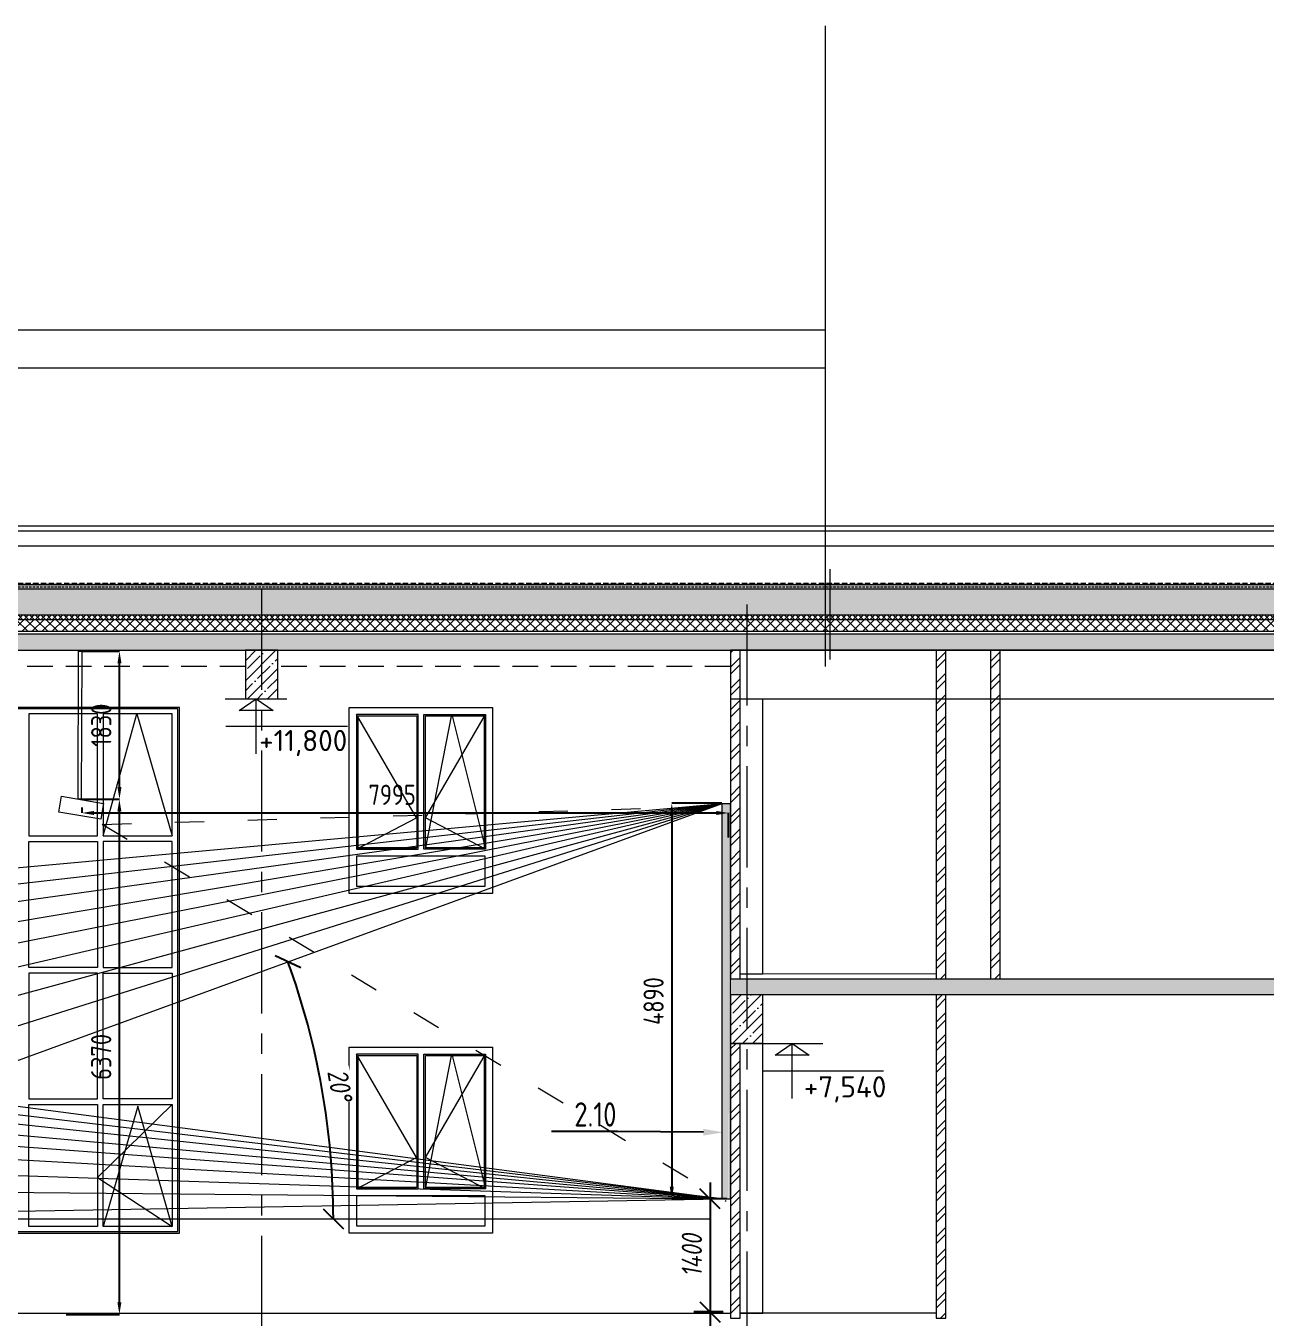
# Model space of a CAD drawing. Header units: millimetres. Extents: x 304092 to 9387535, y -16707 to 344175.
# Drawn here: x 523392 to 538730, y 161274 to 177255 of the extents above; entities that cross this region are included whole.
import ezdxf
from ezdxf import colors
from ezdxf.entities.mleader import LeaderData, LeaderLine
from ezdxf.math import Vec2, Vec3

# ---------------------------------------------------------------- set-up
doc = ezdxf.new("R2010")
doc.units = ezdxf.units.MM
for name, pattern in [('ACAD_ISO03W100', [30, 12, -18]), ('ADSK_Штрих_ш3 п1_5', [4.5, 3, -1.5]), ('CENTER', [2, 1.25, -0.25, 0.25, -0.25]), ('DASHED', [19.05, 12.7, -6.35]), ('HIDDEN2', [4.7625, 3.175, -1.5875])]:
    doc.linetypes.add(name, pattern=pattern)
for name, color, linetype, lineweight in [('24_Фасад_разрез_тонкая', 7, 'Continuous', 9), ('АР_Выноски АПР', 5, 'Continuous', 5), ('АР_Окна', 4, 'Continuous', 9), ('АР_Оси', 7, 'Continuous', 25), ('АР_Отметки', 7, 'Continuous', 5), ('АР_Штриховка', 252, 'Continuous', 0), ('СТЕНЫ кирпич ЛИДЕР', 250, 'Continuous', 15), ('Штриховка', 7, 'Continuous', 5), ('Штриховка в сечении', 7, 'Continuous', 18)]:
    doc.layers.add(name, color=color, linetype=linetype, lineweight=lineweight)
for name, color, linetype in [('EI_DIMS_DETAIL', 7, 'Continuous'), ('PDF _0', 7, 'Continuous'), ('АР_Перегородки кирпич', 34, 'Continuous')]:
    doc.layers.add(name, color=color, linetype=linetype)
doc.layers.add('АР_лестницы', color=7, linetype='Continuous', lineweight=15, true_color=0xff24ff)
doc.styles.add('PDF ISOCPEUR', font='isocpeur.ttf')
doc.styles.get("Standard").update_dxf_attribs({"font": 'GOST.TTF'})
doc.styles.add('ГОСТ 2.304', font='CS_Gost2304.shx', dxfattribs={"oblique": 10})
doc.dimstyles.get("Standard").update_dxf_attribs({"dimtxt": 250, "dimasz": 150, "dimexe": 0.18, "dimexo": 0.0625, "dimgap": 100, "dimtad": 1, "dimdec": 0, "dimrnd": 5, "dimzin": 0, "dimdsep": 46, "dimtxsty": 'Standard', "dimcen": 0.09, "dimadec": 0, "dimazin": 0, "dimtfac": 1, "dimtdec": 0, "dimtofl": 0, "dimtmove": 0, "dimatfit": 3, "dimfxl": 1, "dimtolj": 1, "dimtzin": 0, "dimarcsym": 0})
doc.dimstyles.new('СПДС', dxfattribs={"dimscale": 100, "dimtxt": 2.5, "dimasz": 2.5, "dimexe": 2, "dimexo": 0.625, "dimgap": 1, "dimtad": 1, "dimdec": 0, "dimrnd": 5, "dimtxsty": 'ГОСТ 2.304', "dimblk": 'OBLIQUE', "dimblk1": 'OBLIQUE', "dimblk2": 'OBLIQUE', "dimcen": 2.5, "dimdle": 2, "dimadec": 0, "dimazin": 2, "dimtfac": 0.75, "dimtdec": 4, "dimtmove": 1, "dimatfit": 3, "dimfxl": 1, "dimtfill": 1, "dimtolj": 1, "dimarcsym": 1})
pattern_1 = [(45, (66643.46, -131420.6), (-123.743687, 123.743687), []), (45, (66767.2, -131420.6), (-123.743687, 123.743687), [218.75, -43.75, 0, -43.75])]

# ---------------------------------------------------------------- blocks, each defined once
blk = doc.blocks.new('A$Cd8d14d9d')
at = {"lineweight": 9, "ltscale": 150}
for p, q in [((0, 682), (0, 0)), ((-372, 341), (1132, 341)), ((-380, 0), (380, 0))]:
    blk.add_line(p, q, dxfattribs=at)
blk.add_lwpolyline([(0, 0), (210, 147), (-210, 147), (0, 0)], dxfattribs=at)
blk = doc.blocks.new('_Oblique')
at = {"color": 0, "linetype": 'ByBlock', "lineweight": -2}
blk.add_line((-0.5, -0.5), (0.5, 0.5), dxfattribs=at)
blk = doc.blocks.new('*D74')
at = {"layer": 'Defpoints', "color": 0, "lineweight": 9, "ltscale": 100, "transparency": 16777216}
for p in [(532004, 167637), (527132, 163580), (517925, 162502, -1900), (517926, 162502, -1900), (531849, 162502)]:
    blk.add_point(p, dxfattribs=at)
at = {"layer": 'EI_DIMS_DETAIL', "color": 0, "lineweight": -2, "ltscale": 100, "transparency": 16777216}
blk.add_arc((517924, 162502), 9271, 0, 20.0369, dxfattribs=at)
at = {"layer": 'EI_DIMS_DETAIL', "color": 0, "lineweight": -2, "ltscale": 100, "transparency": 16777216, "xscale": 250, "yscale": 250, "zscale": 250}
for p, rotation in [((526634, 165679), 110.0368839737854), ((527195, 162502), 270)]:
    blk.add_blockref('_Oblique', p, dxfattribs=dict(at, rotation=rotation))
at = {"layer": 'EI_DIMS_DETAIL', "color": 0, "lineweight": 9, "ltscale": 100, "transparency": 16777216, "insert": (527275, 164154), "char_height": 250, "attachment_point": 5, "rotation": 280.0184, "style": 'ГОСТ 2.304', "bg_fill": 3, "box_fill_scale": 1.1, "bg_fill_color": 256, "bg_fill_true_color": 13158600, "bg_fill_transparency": 0}
blk.add_mtext('\\A1;20°', dxfattribs=at)
blk = doc.blocks.new('*D73')
at = {"layer": 'Defpoints', "color": 0, "lineweight": 9, "transparency": 16777216}
for p in [(532001, 167642, 950), (531380, 162749), (532001, 162749, 950)]:
    blk.add_point(p, dxfattribs=at)
at = {"layer": 'EI_DIMS_DETAIL', "color": 0, "lineweight": -2, "transparency": 16777216}
for p, q in [((532001, 167642), (531380, 167642)), ((531380, 167492), (531380, 162899)), ((532001, 162749), (531380, 162749))]:
    blk.add_line(p, q, dxfattribs=at)
at = {"layer": 'EI_DIMS_DETAIL', "color": 0, "lineweight": 9, "transparency": 16777216}
for points in [[(531355, 167492), (531405, 167492), (531380, 167642)], [(531355, 162899), (531405, 162899), (531380, 162749)]]:
    blk.add_solid(points, dxfattribs=at)
at = {"layer": 'EI_DIMS_DETAIL', "color": 0, "lineweight": 9, "transparency": 16777216, "insert": (531155, 165195), "char_height": 250, "attachment_point": 5, "rotation": 90}
blk.add_mtext('\\A1;4890', dxfattribs=at)
blk = doc.blocks.new('*D75')
at = {"layer": 'Defpoints', "color": 0, "lineweight": 9, "ltscale": 100, "transparency": 16777216}
for p in [(532123, 162750, -950), (531853, 161351), (532078, 161351)]:
    blk.add_point(p, dxfattribs=at)
at = {"layer": 'EI_DIMS_DETAIL', "color": 0, "lineweight": -2, "ltscale": 100, "transparency": 16777216}
for p, q in [((531853, 162950), (531853, 161151)), ((532060, 162750), (531653, 162750)), ((532016, 161351), (531653, 161351))]:
    blk.add_line(p, q, dxfattribs=at)
at = {"layer": 'EI_DIMS_DETAIL', "color": 0, "lineweight": -2, "ltscale": 100, "transparency": 16777216, "xscale": 250, "yscale": 250, "zscale": 250}
for p, rotation in [((531853, 162750), 90), ((531853, 161351), 270)]:
    blk.add_blockref('_Oblique', p, dxfattribs=dict(at, rotation=rotation))
at = {"layer": 'EI_DIMS_DETAIL', "color": 0, "lineweight": 9, "ltscale": 100, "transparency": 16777216, "insert": (531628, 162051), "char_height": 250, "attachment_point": 5, "rotation": 90, "style": 'ГОСТ 2.304', "bg_fill": 3, "box_fill_scale": 1.1, "bg_fill_color": 256, "bg_fill_true_color": 13158600, "bg_fill_transparency": 0}
blk.add_mtext('\\A1;1400', dxfattribs=at)
blk = doc.blocks.new('*D80')
at = {"color": 0, "lineweight": -2, "transparency": 16777216}
for p, q in [((524084, 167589), (524084, 167521)), ((524234, 167521), (531931, 167521)), ((532081, 167216), (532081, 167521))]:
    blk.add_line(p, q, dxfattribs=at)
at = {"color": 0, "lineweight": 9, "transparency": 16777216}
for points in [[(524234, 167546), (524234, 167496), (524084, 167521)], [(531931, 167546), (531931, 167496), (532081, 167521)]]:
    blk.add_solid(points, dxfattribs=at)
at = {"layer": 'Defpoints', "color": 0, "lineweight": 9, "transparency": 16777216}
for p in [(524084, 167589, 0), (532081, 167521), (532081, 167215, 0)]:
    blk.add_point(p, dxfattribs=at)
at = {"color": 0, "lineweight": 9, "transparency": 16777216, "insert": (527922, 167746), "char_height": 250, "attachment_point": 5}
blk.add_mtext('\\A1;7995', dxfattribs=at)
blk = doc.blocks.new('*D81')
at = {"layer": 'Defpoints', "color": 0, "lineweight": 9, "transparency": 16777216}
for p in [(524083, 169521), (524550, 169521), (524082, 167692)]:
    blk.add_point(p, dxfattribs=at)
at = {"layer": 'EI_DIMS_DETAIL', "color": 0, "lineweight": -2, "transparency": 16777216}
for p, q in [((524083, 169521), (524550, 169521)), ((524550, 167842), (524550, 169371)), ((524082, 167692), (524550, 167692))]:
    blk.add_line(p, q, dxfattribs=at)
at = {"layer": 'EI_DIMS_DETAIL', "color": 0, "lineweight": 9, "transparency": 16777216}
for points in [[(524525, 169371), (524575, 169371), (524550, 169521)], [(524525, 167842), (524575, 167842), (524550, 167692)]]:
    blk.add_solid(points, dxfattribs=at)
at = {"layer": 'EI_DIMS_DETAIL', "color": 0, "lineweight": 9, "transparency": 16777216, "insert": (524325, 168607), "char_height": 250, "attachment_point": 5, "rotation": 90}
blk.add_mtext('\\A1;1830', dxfattribs=at)
blk = doc.blocks.new('*D79')
at = {"layer": 'Defpoints', "color": 0, "lineweight": 9, "transparency": 16777216}
for p in [(524076, 167690), (524549, 167690), (523891, 161321)]:
    blk.add_point(p, dxfattribs=at)
at = {"layer": 'EI_DIMS_DETAIL', "color": 0, "lineweight": -2, "transparency": 16777216}
for p, q in [((524076, 167690), (524549, 167690)), ((524549, 161471), (524549, 167540)), ((523891, 161321), (524549, 161321))]:
    blk.add_line(p, q, dxfattribs=at)
at = {"layer": 'EI_DIMS_DETAIL', "color": 0, "lineweight": 9, "transparency": 16777216}
for points in [[(524524, 167540), (524574, 167540), (524549, 167690)], [(524524, 161471), (524574, 161471), (524549, 161321)]]:
    blk.add_solid(points, dxfattribs=at)
at = {"layer": 'EI_DIMS_DETAIL', "color": 0, "lineweight": 9, "transparency": 16777216, "insert": (524324, 164505), "char_height": 250, "attachment_point": 5, "rotation": 90}
blk.add_mtext('\\A1;6370', dxfattribs=at)

msp = doc.modelspace()

# ---------------------------------------------------------------- hatches: boundary and pattern name
at = {"lineweight": 9, "ltscale": 100, "transparency": 33554687}
h = msp.add_hatch(dxfattribs=at)
h.set_pattern_fill('ANSI35', color=0, scale=700)
h.set_pattern_definition(pattern_1)
h.paths.add_polyline_path([(556567.1, 169734), (507752.1, 169733.9), (507752.2, 169534), (519852.3, 169533.9), (519908.2, 169534), (556567.1, 169534)])
h = msp.add_hatch(dxfattribs=at)
h.set_pattern_fill('ANSI35', color=0, scale=700)
h.set_pattern_definition(pattern_1)
h.paths.add_polyline_path([(526506.5, 169534), (526107.8, 169534), (526107.3, 168934), (526307.1, 168934), (526107.3, 168934), (526508.2, 168934)])
at = {"lineweight": 9, "ltscale": 40, "true_color": 0x383e42}
h = msp.add_hatch(dxfattribs=at)
h.set_pattern_fill('ANSI32', color=250, scale=500, angle=360)
h.set_pattern_definition([(45, (66643.46, -127757.98), (-132.58252, 132.58252), []), (45, (66731.85, -127757.98), (-132.58252, 132.58252), [])])
h.paths.add_polyline_path([(532227, 169534), (532227, 165472), (532107.1, 165472), (532107.1, 169534)])
h = msp.add_hatch(dxfattribs=at)
h.set_pattern_fill('ANSI32', color=250, scale=500, angle=360)
h.set_pattern_definition([(45, (69184.13, -127157.95), (-132.58252, 132.58252), []), (45, (69272.52, -127157.95), (-132.58252, 132.58252), [])])
h.paths.add_polyline_path([(534767.7, 169534), (534767.6, 165472), (534647.8, 165472), (534647.8, 169534)])
h = msp.add_hatch(dxfattribs=at)
h.set_pattern_fill('ANSI32', color=250, scale=500, angle=360)
h.set_pattern_definition([(45, (69857.6, -127157.94), (-132.58252, 132.58252), []), (45, (69946, -127157.94), (-132.58252, 132.58252), [])])
h.paths.add_polyline_path([(535441.2, 169534), (535441.1, 165472), (535321.2, 165472), (535321.3, 169534)])
at = {"lineweight": 9, "ltscale": 100, "transparency": 33554687}
h = msp.add_hatch(dxfattribs=at)
h.set_pattern_fill('ANSI35', color=0, scale=700)
h.set_pattern_definition([(45, (66643.46, -131419.96), (-123.743687, 123.743687), []), (45, (66767.2, -131419.96), (-123.743687, 123.743687), [218.75, -43.75, 0, -43.75])])
h.paths.add_polyline_path([(532107, 165472), (556157.1, 165472), (556157.1, 165272), (532107, 165272)])
h = msp.add_hatch(dxfattribs=at)
h.set_pattern_fill('ANSI35', color=0, scale=700)
h.set_pattern_definition([(45, (72643.6, -135682.58), (-123.743687, 123.743687), []), (45, (72767.34, -135682.58), (-123.743687, 123.743687), [218.75, -43.75, 0, -43.75])])
h.paths.add_polyline_path([(532506.6, 165272), (532108, 165272), (532107.5, 164672.1), (532307.3, 164672), (532107.4, 164672), (532508.3, 164672)])
at = {"lineweight": 9, "ltscale": 40, "true_color": 0x383e42}
h = msp.add_hatch(dxfattribs=at)
h.set_pattern_fill('ANSI32', color=250, scale=500, angle=360)
h.set_pattern_definition([(45, (69184.13, -131355.95), (-132.58252, 132.58252), []), (45, (69272.52, -131355.95), (-132.58252, 132.58252), [])])
h.paths.add_polyline_path([(534767.6, 165272), (534767.6, 161274), (534647.8, 161274), (534647.8, 165272)])
h = msp.add_hatch(dxfattribs=at)
h.set_pattern_fill('ANSI32', color=250, scale=500, angle=360)
h.set_pattern_definition([(45, (66643.46, -131419.96), (-132.58252, 132.58252), []), (45, (66731.85, -131419.96), (-132.58252, 132.58252), [])])
h.paths.add_polyline_path([(532227, 164672), (532227, 161274), (532107.1, 161274), (532107.1, 164672)])
at = {"layer": 'Штриховка', "lineweight": 9, "transparency": 33554636}
h = msp.add_hatch(dxfattribs=at)
h.set_pattern_fill('AR-SAND', color=256, scale=20)
h.set_pattern_definition([(37.5, (66643.462, -131419.96), (-1.2598672, 38.5364754), [0, -30.4, 0, -34, 0, -32.5]), (7.5, (66643.46, -131419.96), (35.395534, 56.4429213), [0, -16.4, 0, -27.4, 0, -10.5]), (327.5, (66618.862, -131419.96), (62.2828372, 0.113181), [0, -10, 0, -36, 0, -47]), (317.5, (66618.86, -131419.96), (60.122532, 17.5535113), [0, -5, 0, -23.6, 0, -27])])
h.paths.add_polyline_path([(556181.4, 170345.5), (556181.4, 170293.6), (508132.9, 170293.5), (508132.9, 170345.6)])
h = msp.add_hatch(dxfattribs=at)
h.set_pattern_fill('ANSI37', color=256, scale=400)
h.set_pattern_definition([(45, (372393.857, -131392.87), (-35.355339, 35.355339), []), (135, (372393.857, -131392.87), (-35.355339, -35.355339), [])])
h.paths.add_polyline_path([(556181.4, 169966), (556181.4, 169914), (508132.9, 169914), (508132.9, 169966)])
h = msp.add_hatch(dxfattribs=at)
h.set_pattern_fill('ANSI37', color=256, scale=700)
h.set_pattern_definition([(45, (66643.53, -131390.56), (-61.871843, 61.871843), []), (135, (66643.53, -131390.56), (-61.871843, -61.871843), [])])
h.paths.add_polyline_path([(556057.2, 169914), (508392.2, 169914), (508392.3, 169764.1), (519752.3, 169763.9), (519778.5, 169764), (556057.2, 169764)])
at = {"layer": 'Штриховка в сечении', "lineweight": 9, "ltscale": 2, "transparency": 33554636}
h = msp.add_hatch(dxfattribs=at)
h.set_pattern_fill('GRAVEL', color=256, scale=400)
h.set_pattern_definition([(228.0127875, (66931.462, -131020.605), (-3200, -3600), [53.8144, -5327.63522]), (184.9697407, (66895.462, -131060.605), (4800, 400), [92.3472, -9142.3699]), (132.510447, (66803.462, -131068.605), (4000, -4400), [65.1152, -6446.41304]), (267.273689, (66647.462, -131168.605), (400, 8000), [84.0952, -8325.42322]), (292.833654, (66643.462, -131252.605), (-2000, 4800), [82.462, -8163.74925]), (357.273689, (66675.462, -131328.605), (-8000, 400), [84.0952, -8325.42322]), (37.6942405, (66759.462, -131332.605), (-5200, -4000), [111.2116, -11009.93942]), (72.2553284, (66847.462, -131264.605), (2800, 8800), [104.9952, -10394.5286]), (121.4295656, (66879.462, -131164.605), (-3200, 5200), [84.38, -8353.62924]), (175.236358, (66835.462, -131092.605), (4400, -400), [96.3328, -4720.30503]), (222.3974378, (66739.462, -131084.605), (-4800, -4400), [124.5792, -12333.35]), (138.814075, (67043.46, -131172.605), (-2800, 2400), [42.5204, -4209.53793]), (171.4692344, (67011.462, -131144.605), (5200, -800), [80.8948, -8008.60457]), (225, (66931.46, -131132.6), (-4e-14, -400), [56.5684, -509.11702]), (203.19859, (66903.46, -131084.605), (2000, 800), [30.4632, -3015.84604]), (291.80141, (66875.46, -131096.605), (-400, 1200), [43.0812, -2110.98472]), (30.963757, (66891.46, -131136.605), (1200, 800), [69.9716, -2262.40916]), (161.56505, (66951.46, -131100.6), (800, -400), [50.5964, -1214.31466]), (16.3895403, (66643.462, -131096.605), (4000, 1200), [70.88, -7017.13806]), (70.346176, (66711.462, -131076.605), (-1600, -4400), [59.4644, -5886.9631]), (293.19859, (66951.46, -131020.605), (-800, 2000), [60.926, -2985.38324]), (343.6104597, (66975.462, -131076.605), (-4000, 1200), [70.88, -7017.13806]), (339.443955, (66643.46, -131344.605), (-2000, 800), [68.352, -3349.2495]), (294.7751406, (66707.462, -131368.605), (-2000, 4400), [57.2712, -5669.85723]), (66.80141, (66955.46, -131420.605), (800, 2000), [60.926, -2985.38324]), (17.3540246, (66979.462, -131364.605), (-5200, -1600), [67.0524, -6638.16945]), (69.443955, (66759.46, -131420.605), (-800, -2000), [34.176, -3383.4255]), (101.309932, (66931.46, -131420.605), (-400, 1600), [20.396, -2019.2118]), (165.963757, (66927.46, -131400.605), (1200, -400), [82.462, -1566.78025]), (186.009006, (66847.462, -131380.605), (4000, 400), [76.42, -7565.56927]), (303.690068, (66891.46, -131172.6), (-400, 800), [57.6888, -1384.5317]), (353.1572266, (66923.462, -131220.605), (6800, -800), [100.7176, -9971.02505]), (60.945396, (67023.46, -131232.605), (-1600, -2800), [41.1824, -4077.06966]), (90, (67043.46, -131196.6), (-400, 400), [24, -376]), (120.256437, (66839.462, -131368.605), (1600, -2800), [55.5696, -5501.408]), (48.0127875, (66811.462, -131320.605), (3200, 3600), [107.6288, -5273.82082]), (0, (66883.46, -131240.6), (400, 400), [104, -296]), (325.3048465, (66987.462, -131240.605), (4000, -2800), [63.2456, -6261.30972]), (254.054604, (67039.46, -131276.605), (-400, -1600), [58.2408, -2853.80316]), (207.6459754, (67023.462, -131332.605), (-7600, -4000), [94.826, -9387.78967]), (175.4260787, (66939.462, -131376.605), (-5200, 400), [100.3196, -9931.62936])])
h.paths.add_polyline_path([(556180.9, 170293.5), (508132.9, 170293.5), (508132.9, 169966), (519752.3, 169966), (519894.5, 169966), (556181.9, 169966)])

# ---------------------------------------------------------------- linework, layer by layer
at = {"lineweight": 9, "ltscale": 150}
msp.add_line((508132.9, 170345.5), (556181.4, 170345.5), dxfattribs=at)
at = {"linetype": 'ADSK_Штрих_ш3 п1_5', "lineweight": 9, "ltscale": 10}
msp.add_line((508132.9, 170315.6), (556181.4, 170315.6), dxfattribs=at)
at = {"color": 4, "lineweight": 9, "ltscale": 100}
for p, q in [((510031.3, 165640.5, -950), (532004, 167637)), ((511031.7, 165246.7, -950), (532004, 167637)), ((512024.6, 164863.7, -1900), (532004, 167637)), ((512999, 164460, -1900), (532004, 167637)), ((513999.3, 164077.8, -1900), (532004, 167637)), ((514988.9, 163698.5, -1900), (532004, 167637)), ((515986, 163280.1, -1900), (532004, 167637)), ((516955.7, 162889, -1900), (532004, 167637)), ((510031.3, 165640.5, -950), (532001.9, 162748.6)), ((532001.9, 162748.6), (511031.7, 165246.7, -950)), ((532001.9, 162748.6), (512024.6, 164863.7, -1860)), ((532001.9, 162748.6), (512999, 164460, -1900)), ((532001.9, 162748.6), (513997.4, 164079.6, -1860)), ((514990.8, 163698.5, -1860), (532001.9, 162748.6)), ((515986, 163280.1, -1860), (532001.9, 162748.6)), ((516955.7, 162889, -1900), (532001.9, 162748.6)), ((517926.5, 162502.1, -1900), (532001.9, 162748.6))]:
    msp.add_line(p, q, dxfattribs=at)
at = {"color": 12, "lineweight": 9, "ltscale": 100, "true_color": 0xe00000}
msp.add_line((517924.9, 162502.4, -1900), (532004, 167637), dxfattribs=at)
at = {"color": 1, "lineweight": 9, "ltscale": 100}
msp.add_line((517926.5, 162502.1, -1900), (531849.4, 162502.1), dxfattribs=at)
at = {"lineweight": 9, "ltscale": 100}
for points in [[(526107.3, 168934), (526507, 168934), (526507, 169534), (526107.3, 169534)], [(532107.2, 168934), (544507.2, 168934), (544507.2, 169534), (532107.2, 169534)], [(532001.2, 167636.5), (532101.2, 167636.5), (532101.2, 162746.5), (532001.2, 162746.5)], [(532107.4, 164672), (532507.1, 164672), (532507.1, 165272), (532107.4, 165272)]]:
    msp.add_lwpolyline(points, close=True, dxfattribs=at)
at = {"color": 3, "lineweight": 9, "ltscale": 150}
for points in [[(532107.2, 169334.3), (532107.1, 169334.3), (532107.2, 165533.7)], [(532227, 165533.7), (532507.2, 165533.7), (532507.2, 168934)], [(532227, 161333.7), (532507.1, 161333.7), (532507.3, 164672), (532107.3, 164672), (532107.1, 161333.7)]]:
    msp.add_lwpolyline(points, dxfattribs=at)
at = {"layer": '24_Фасад_разрез_тонкая', "linetype": 'DASHED', "lineweight": 9, "ltscale": 5}
msp.add_line((508243.9, 170361.8), (556076.3, 170361.8), dxfattribs=at)
at = {"layer": '24_Фасад_разрез_тонкая', "linetype": 'DASHED', "lineweight": 9, "ltscale": 7}
msp.add_line((508132.9, 170351.5), (556181.4, 170351.5), dxfattribs=at)
at = {"layer": '24_Фасад_разрез_тонкая', "lineweight": 9}
for points in [[(556181.4, 169966), (508132.9, 169966)], [(556058.2, 169765.1), (508392.3, 169764.1)]]:
    msp.add_lwpolyline(points, dxfattribs=at)
at = {"layer": 'АР_Выноски АПР', "lineweight": 9}
for p, q in [((533275.3, 177254.8), (533275.3, 169334.2)), ((520318.6, 173496.6), (533275.3, 173496.6)), ((520318.6, 173026.8), (533275.3, 173026.8))]:
    msp.add_line(p, q, dxfattribs=at)
msp.add_lwpolyline([(533340.2, 169417.7), (533340.2, 170535.7)], dxfattribs=at)
msp.add_lwpolyline([(533340.2, 169417.7), (533340.2, 170535.7)], dxfattribs=at)
at = {"layer": 'АР_лестницы', "color": 3, "linetype": 'HIDDEN2', "lineweight": 9, "ltscale": 100}
for p, q in [((526107.3, 169334.2), (520507, 169334.2)), ((532107.1, 169334.2), (526507, 169334.2))]:
    msp.add_line(p, q, dxfattribs=at)
at = {"layer": 'АР_Окна', "lineweight": 9, "ltscale": 150}
for points, elevation in [([(525292, 168826), (521492, 168826), (521492, 162326), (525292, 162326)], -0.2), ([(525272, 168807.5), (521512, 168807.5), (521512, 162346), (525272, 162346)], -0.2), ([(529163.7, 166526), (527392.2, 166526), (527392.2, 168826.8), (529163.7, 168826.8)], -1.2), ([(523427, 167237.1), (524279.5, 167237.1), (524279.5, 168747.5), (523427, 168747.5)], -0.2), ([(524349.5, 167237.1), (525202, 167237.1), (525202, 168747.5), (524349.5, 168747.5)], -0.2), ([(527481.1, 167074.4), (528243, 167074.4), (528243, 168738.8), (527481.1, 168738.8)], -1.2), ([(528226.9, 167089.3), (527501.1, 167090.4), (527501.1, 168721.8), (528226.9, 168721.8)], -1.2), ([(529074.8, 167074.4), (528312.9, 167074.4), (528312.9, 168738.8), (529074.8, 168738.8)], -1.2), ([(529058.7, 167089.3), (528332.9, 167090.4), (528332.9, 168721.8), (529058.7, 168721.8)], -1.2), ([(523427, 165611.7), (523427, 167167.1), (524279.5, 167167.1), (524279.5, 165611.7)], -0.2), ([(524349.5, 165611.7), (525199.8, 165611.7), (525199.8, 167167.1), (524349.5, 167167.1)], -0.2), ([(527482.2, 166614), (529073.7, 166614), (529073.7, 166985.4), (527482.2, 166985.4)], -1.2), ([(523427, 165541.7), (523427, 163986.4), (524279.5, 163986.4), (524279.5, 165541.7)], -0.2), ([(524349.5, 165541.7), (525202, 165541.7), (525202, 163986.4), (524349.5, 163986.4)], -0.2), ([(523427, 163916.4), (524279.5, 163916.4), (524279.5, 162406), (523427, 162406)], -0.2), ([(524349.5, 163916.4), (525202, 163916.4), (525202, 162406), (524349.5, 162406)], -0.2)]:
    msp.add_lwpolyline(points, close=True, dxfattribs=dict(at, elevation=elevation))
for points, elevation in [([(524349.5, 167237.1), (524765.8, 168747.5), (525202, 167237.1)], -0.2), ([(528223, 167074.4), (527964.6, 167074.4), (527481.1, 167074.4), (528223, 167461), (527481.1, 168738.8)], -1.2), ([(528332.9, 167074.4), (528661.4, 168738.8), (529074.8, 167074.4), (528332.9, 167461), (529074.8, 168738.8)], -1.2), ([(525202, 163916.4), (524279.5, 163015.2), (525202, 162406), (524775.8, 163896.4), (524349.5, 162406)], -0.2)]:
    msp.add_lwpolyline(points, dxfattribs=dict(at, elevation=elevation))
for points in [[(529163.7, 162326), (527392.2, 162326), (527392.2, 164626.8), (529163.7, 164626.8)], [(527481.1, 162874.4), (528243, 162874.4), (528243, 164538.8), (527481.1, 164538.8)], [(528226.9, 162889.3), (527501.1, 162890.4), (527501.1, 164521.8), (528226.9, 164521.8)], [(529074.8, 162874.4), (528312.9, 162874.4), (528312.9, 164538.8), (529074.8, 164538.8)], [(529058.7, 162889.3), (528332.9, 162890.4), (528332.9, 164521.8), (529058.7, 164521.8)], [(527482.2, 162414), (529073.7, 162414), (529073.7, 162785.4), (527482.2, 162785.4)]]:
    msp.add_lwpolyline(points, close=True, dxfattribs=at)
for points in [[(528223, 162874.4), (527964.6, 162874.4), (527481.1, 162874.4), (528223, 163261), (527481.1, 164538.8)], [(528332.9, 162874.4), (528661.4, 164538.8), (529074.8, 162874.4), (528332.9, 163261), (529074.8, 164538.8)]]:
    msp.add_lwpolyline(points, dxfattribs=at)
at = {"layer": 'АР_Оси', "color": 6, "linetype": 'CENTER', "lineweight": 9, "ltscale": 1000}
for p, q in [((526307.1, 170292.8), (526307.1, 151913.8)), ((532307.1, 170098.9), (532307.1, 151913.8))]:
    msp.add_line(p, q, dxfattribs=at)
at = {"layer": 'АР_Отметки', "color": 18, "lineweight": 9, "true_color": 0x000000}
msp.add_line((534647.7, 161334), (532227, 161334), dxfattribs=at)
at = {"layer": 'АР_Перегородки кирпич', "lineweight": 9, "ltscale": 100}
for points in [[(532107, 165472), (532227, 165472), (532227, 169534), (532107, 169534)], [(534647.7, 165472), (534767.7, 165472), (534767.7, 169534), (534647.7, 169534)], [(535321.2, 165472), (535441.2, 165472), (535441.2, 169534), (535321.2, 169534)], [(534647.7, 161274), (534767.7, 161274), (534767.7, 165272), (534647.7, 165272)], [(532107, 161274), (532227, 161274), (532227, 164672), (532107, 164672)]]:
    msp.add_lwpolyline(points, close=True, dxfattribs=at)
at = {"layer": 'СТЕНЫ кирпич ЛИДЕР', "lineweight": 9, "ltscale": 100}
for p, q in [((507572, 171073.9), (556747.3, 171073.9)), ((508418.1, 171009.1), (556043.3, 171009.1)), ((508398, 170822.9), (556055.2, 170822.9)), ((508132.9, 170293.5), (556181.4, 170293.5)), ((508392.3, 169914.1), (556181.4, 169914)), ((508392.1, 169534), (532487, 169534)), ((532227, 165534), (534647.7, 165533.9)), ((508392.1, 161334), (532107, 161334))]:
    msp.add_line(p, q, dxfattribs=at)
for points in [[(507752.1, 169534), (556567.1, 169534), (556567.1, 169734), (507752.1, 169734)], [(556157.1, 165272), (532107, 165272), (532107, 165472), (556157.1, 165472)]]:
    msp.add_lwpolyline(points, close=True, dxfattribs=at)

# ---------------------------------------------------------------- block references
at = {"lineweight": 9, "ltscale": 150, "xscale": -1, "rotation": 180.0004533116229}
for p in [(526238.7, 168934), (532868.1, 164672.1)]:
    msp.add_blockref('A$Cd8d14d9d', p, dxfattribs=at)

# ---------------------------------------------------------------- texts
at = {"layer": 'PDF _0', "lineweight": 9, "char_height": 262.49, "attachment_point": 1, "style": 'PDF ISOCPEUR'}
for s, insert in [('+11,800', (526277.9, 168548.2)), ('+7,540', (533013.6, 164265.8))]:
    msp.add_mtext(s, dxfattribs=dict(at, insert=insert))

# ---------------------------------------------------------------- next in the draw order: dimensions: what is measured, and where the dimension line sits
at = {"layer": 'EI_DIMS_DETAIL', "color": 1, "lineweight": 9, "ltscale": 100}
dim = msp.add_angular_dim_2l(base=(527132.2, 163580.3), line1=((517924.9, 162502.4, -1900), (532004, 167637)), line2=((517926.5, 162502.1, -1900), (531849.4, 162502.1)), dimstyle='СПДС', dxfattribs=at)
dim.commit()
dim.dimension.update_dxf_attribs({"geometry": '*D74', "text_midpoint": (527275.3, 164154)})

# ---------------------------------------------------------------- next in the draw order: hatches: boundary and pattern name
at = {"layer": 'АР_Штриховка', "lineweight": 9, "transparency": 33554559}
h = msp.add_hatch(dxfattribs=at)
h.set_pattern_fill('ANGLE', color=2)
h.set_pattern_definition([(0, (-310872.3736, -587639.8524), (0, 6.985), [5.08, -1.905]), (90, (-310872.3736, -587639.8524), (-6.985, 4e-16), [5.08, -1.905])])
h.paths.add_polyline_path([(532010, 167636.5), (532092.5, 167636.5), (532083.7, 162746.5), (532001.2, 162746.5)])

# ---------------------------------------------------------------- next in the draw order: linework, layer by layer
at = {"linetype": 'ACAD_ISO03W100', "lineweight": 9, "ltscale": 30}
msp.add_line((524336.9, 167380.2, -893.3), (532005.5, 167604.4), dxfattribs=at)
at = {"color": 1, "lineweight": 9, "elevation": -893.3}
msp.add_lwpolyline([(524043.7, 169520.9), (524083.2, 169520.9), (524078, 167692), (524038.4, 167692)], close=True, dxfattribs=at)
at = {"lineweight": 9, "elevation": -893.3}
msp.add_lwpolyline([(524353.5, 167639.9), (524320.3, 167443.9), (523798.7, 167532.1), (523831.9, 167728.1)], close=True, dxfattribs=at)

# ---------------------------------------------------------------- next in the draw order: dimensions: what is measured, and where the dimension line sits
at = {"lineweight": 9}
dim = msp.add_linear_dim(base=(532080.7, 167521.3, -0.2), p1=(524084.4, 167588.9), p2=(532080.7, 167215.5), dimstyle='Standard', dxfattribs=at)
dim.commit()
dim.dimension.update_dxf_attribs({"geometry": '*D80', "text_midpoint": (527922.1, 167521.3, -0.2), "dimtype": 160})
at = {"layer": 'EI_DIMS_DETAIL', "lineweight": 9}
for base, p1, p2, picture, middle in [((524549.8, 169520.9, -893.3), (524081.6, 167692.1, -893.3), (524083.2, 169520.9, -893.3), '*D81', (524324.7, 168606.5, -893.3)), ((524549.3, 167689.5, -893.3), (523891.1, 161320.9, -893.3), (524076.1, 167689.5, -893.3), '*D79', (524324.2, 164505.2, -893.3))]:
    dim = msp.add_linear_dim(base=base, p1=p1, p2=p2, angle=90, dimstyle='Standard', dxfattribs=at)
    dim.commit()
    dim.dimension.update_dxf_attribs({"geometry": picture, "text_midpoint": middle})
dim = msp.add_linear_dim(base=(531380, 162748.6, -950), p1=(532001.2, 167641.8), p2=(532001.2, 162748.6), angle=90, text='4890', dimstyle='Standard', dxfattribs=at)
dim.commit()
dim.dimension.update_dxf_attribs({"geometry": '*D73', "text_midpoint": (531154.9, 165195.2, -950)})

# ---------------------------------------------------------------- next in the draw order: leaders
at = {"lineweight": 9}
ml = msp.add_multileader_mtext('Standard', dxfattribs=at)
ml.set_content('2.10', color=256)
ml.set_leader_properties()
ml.build(insert=Vec2(0, 0))
ml.multileader.update_dxf_attribs({"text_left_attachment_type": 6, "text_right_attachment_type": 6, "arrow_head_size": 250})
ctx = ml.context
ctx.base_point, ctx.char_height, ctx.arrow_head_size, ctx.plane_origin = Vec3(530169.5, 163582.9, 0), 300, 250, Vec3(529543.1, 163316.5, 0)
ctx.left_attachment, ctx.right_attachment, ctx.text_align_type = 6, 6, 2
notes = []
notes.append((ctx, [(1, (1, 1, 0), (530706.9, 163582.9, 0), (-1, 0), 8, [(0, [(532020.7, 163571.2, 0)], 0, [])])]))
ctx.mtext.insert, ctx.mtext.alignment, ctx.mtext.flow_direction = Vec3(530696.9, 163942.9, 0), 3, 5
for ctx, leaders in notes:
    for number, flags, end, landing, length, lines in leaders:
        leader = LeaderData()
        leader.index, (leader.has_last_leader_line, leader.has_dogleg_vector, leader.attachment_direction) = number, flags
        leader.last_leader_point, leader.dogleg_vector, leader.dogleg_length = Vec3(end), Vec3(landing), length
        for number, points, colour, breaks in lines:
            line = LeaderLine()
            line.index, line.vertices, line.color, line.breaks = number, Vec3.list(points), colors.encode_raw_color(colour), breaks
            leader.lines.append(line)
        ctx.leaders.append(leader)

# ---------------------------------------------------------------- next in the draw order: dimensions: what is measured, and where the dimension line sits
at = {"layer": 'EI_DIMS_DETAIL', "lineweight": 9, "ltscale": 100}
dim = msp.add_linear_dim(base=(531852.9, 161351.1), p1=(532123, 162749.9, -950), p2=(532078.1, 161351.1), angle=90, dimstyle='СПДС', dxfattribs=at)
dim.commit()
dim.dimension.update_dxf_attribs({"geometry": '*D75', "text_midpoint": (531627.9, 162050.5)})

# ---------------------------------------------------------------- next in the draw order: linework, layer by layer
at = {"linetype": 'ACAD_ISO03W100', "lineweight": 9, "ltscale": 30}
msp.add_line((524336.9, 167382.1, -893.3), (532053.6, 162719.8), dxfattribs=at)

doc.saveas('drawing.dxf')
